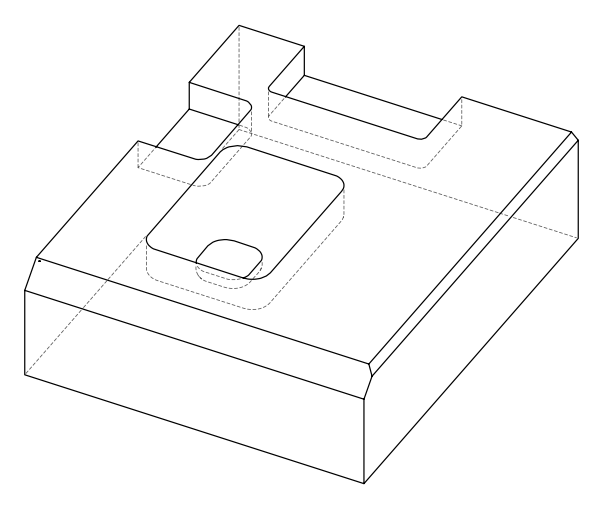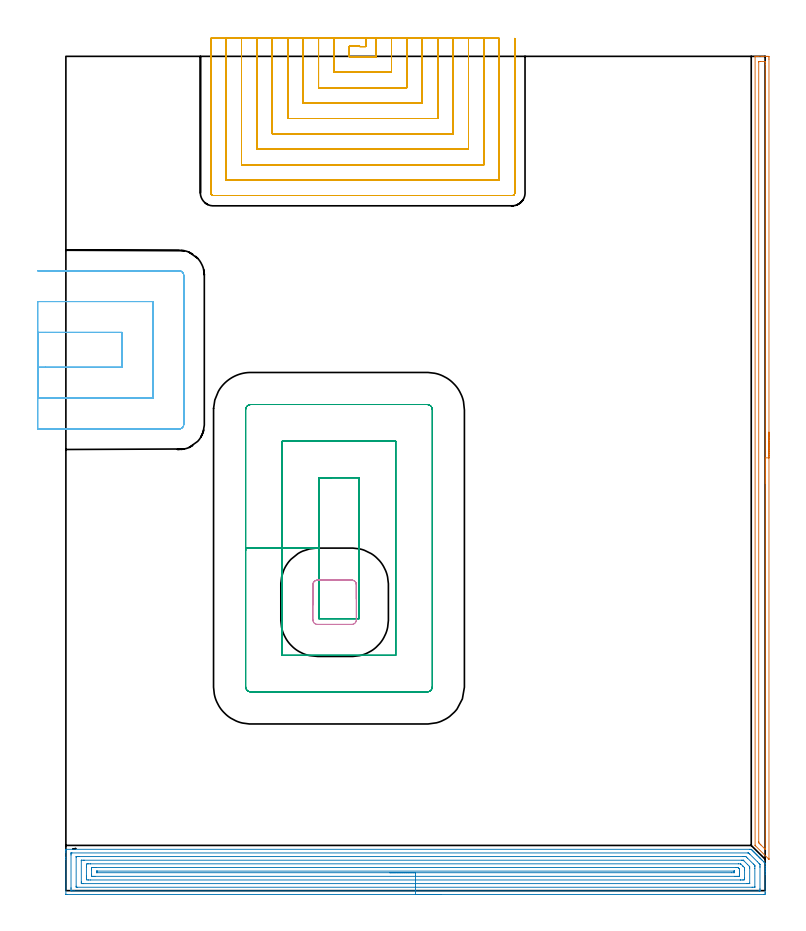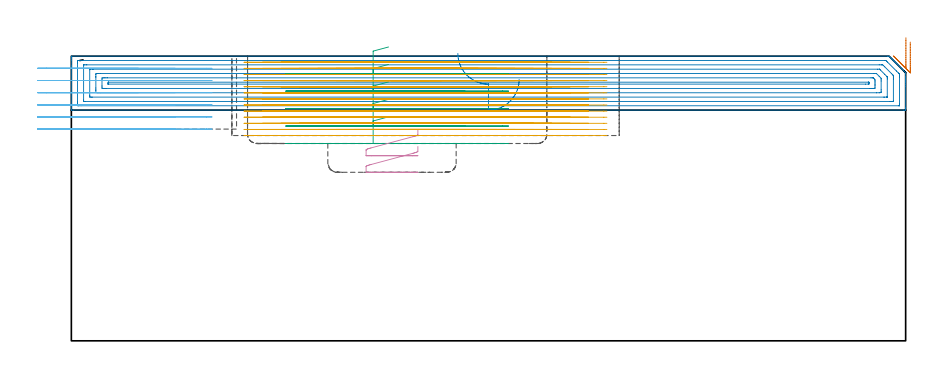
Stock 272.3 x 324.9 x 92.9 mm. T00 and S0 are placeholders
(PLAN: 6 operations, 3 tool changes, 102.8 min)
(1 AREA_MILL | FG_CHAMFER_SURFACE | UGT0205_001 | 5.16 min | 4617 mm3)
(2 AREA_MILL_1 | FG_CHAMFER_SURFACE_1 | UGT0205_001 | 15.42 min | 42068 mm3)
(3 MILL_RECTANGULAR_POCKET | POCKET_RECTANGULAR_STRAIGHT | NXT0201_007 | Follow Part, ap 6.25, ae 75% | 8.61 min | 375104 mm3)
(4 MILL_RECTANGULAR_POCKET_1 | POCKET_RECTANGULAR_STRAIGHT_1 | NXT0201_007 | Follow Part, ap 6.25, ae 75% | 0.54 min | 14690 mm3)
(5 MILL_SLOT | SLOT_PARTIAL_RECTANGULAR | NXT0201_009 | Follow Part, ap 2, ae 75% | 66.46 min | 190296 mm3)
(6 MILL_SLOT_1 | SLOT_PARTIAL_RECTANGULAR_1 | UGT0201_008 | Follow Part, ap 4, ae 75% | 6.61 min | 98554 mm3)
(TOOL UGT0205_001 | Chamfer Mill 20 x 3 x 45 deg. | D20 FL50 Z2)
(TOOL NXT0201_007 | ENDMILL 25mm [R216.25-25050GCK54P 1620] | D25 R3 FL54 Z5)
(TOOL NXT0201_009 | ENDMILL 8mm [2P460-0800-NA 1630] | D8 FL26 Z6)
(TOOL UGT0201_008 | End Mill 16 mm | D16 FL32 Z4)
(OP 1 AREA_MILL)
G17 G21 G94 G90
T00 M6
G54
G17 G0 G90 X273.8 Y178.55 S1061 M3
G43 Z102.9 H0
Z97.5
G94 G1 Y178.512 Z96.628 F250.
Y178.398 Z95.763
Y178.209 Z94.912
Y177.947 Z94.08
Y177.613 Z93.274
Y177.21 Z92.5
Y176.742 Z91.764
Y176.211 Z91.072
Y175.621 Z90.429
Y174.978 Z89.84
Y174.286 Z89.308
Y173.55 Z88.84
Y172.776 Z88.437
Y171.97 Z88.103
Y171.138 Z87.841
Y170.287 Z87.652
Y169.422 Z87.538
Y168.55 Z87.5
X273.799 Y12.36 Z87.501
Y12.337
X273.794 Y12.218 Z87.504
X273.753 Y12.254 Z87.546
X273.64 Y12.36 Z87.658
X268.574 Y17.425 Z92.725
X268.413 Y17.59 Z92.88
X268.404 Y17.605 Z92.889
X268.4 Y17.715 Z92.9
Y324.74
X268.402 Y324.892 Z92.888
X268.417 Y324.9 Z92.874
X268.751 Z92.548
X269.139 Z92.16
X269.774 Z91.521
X270.975 Z90.322
X271.542 Z89.752
X273.027 Z88.269
X273.31 Y324.897 Z87.985
X273.791 Y324.891 Z87.505
X273.794 Y324.782 Z87.503
X273.799 Y324.294 Z87.501
X273.8 Y323.8 Z87.5
Y168.55
X272.386 Z88.914
Y16.376
X272.384 Y16.199 Z88.916
X272.381 Y16.111 Z88.919
X272.379 Y16.084 Z88.921
X272.356 Y16.104 Z88.944
X272.275 Y16.179 Z89.025
X272.074 Y16.376 Z89.226
X270.658 Y17.792 Z90.642
X270.29 Y18.162 Z91.01
X269.915 Y18.546 Z91.385
X269.821 Y18.646 Z91.479
X269.819 Y18.694 Z91.481
X269.816 Y18.8 Z91.484
X269.814 Y19.013 Z91.486
Y19.054
X269.815 Y322.722 Z91.485
X269.816 Y322.828 Z91.484
X269.818 Y322.88 Z91.482
X269.82 Y322.886 Z91.48
X269.832 Y322.89 Z91.468
X269.883 Y322.895 Z91.417
X270.271 Y322.899 Z91.029
X272.04 Z89.26
X272.268 Y322.894 Z89.032
X272.368 Y322.89 Z88.932
X272.384 Y322.551 Z88.916
X272.385 Y322.509 Z88.915
X272.386 Y321.657 Z88.914
Y168.55
Y167.679 Z88.952
Y166.814 Z89.066
Y165.962 Z89.255
Y165.13 Z89.517
Y164.324 Z89.851
Y163.55 Z90.254
Y162.814 Z90.723
Y162.122 Z91.254
Y161.479 Z91.843
Y160.89 Z92.486
Y160.359 Z93.178
Y159.89 Z93.914
Y159.487 Z94.688
Y159.153 Z95.494
Y158.891 Z96.326
Y158.702 Z97.178
Y158.588 Z98.043
Y158.55 Z98.914
G0 Z102.9
M5
M2
(OP 2 AREA_MILL_1)
G17 G21 G94 G90
T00 M6
G54
G17 G0 G90 X146.15 Y-1.5 S1061 M3
G43 Z102.9 H0
Z85.3
G94 G1 X146.112 Z84.428 F250.
X145.998 Z83.564
X145.809 Z82.712
X145.547 Z81.88
X145.213 Z81.074
X144.81 Z80.3
X144.341 Z79.564
X143.81 Z78.872
X143.221 Z78.229
X142.578 Z77.64
X141.886 Z77.109
X141.15 Z76.64
X140.376 Z76.237
X139.57 Z75.903
X138.738 Z75.641
X137.886 Z75.452
X137.022 Z75.338
X136.15 Z75.3
X0.596
X0.142 Y-1.495 Z75.303
X0.01 Y-1.491 Z75.306
X0. Y-1.355 Z75.442
Y12.142 Z88.937
Y12.726 Z89.523
Y13.022 Z89.819
Y14.783 Z91.578
Y15.377 Z92.176
Y15.664 Z92.463
X0.001 Y15.807 Z92.606
X0.01 Y16.094 Z92.893
X0.15 Y16.1 Z92.9
X266.353
X266.906 Y16.094 Z92.891
X267.135 Y15.866 Z92.664
X267.245 Y15.756 Z92.554
X267.338 Y15.664 Z92.46
X267.427 Y15.574 Z92.373
X267.542 Y15.458 Z92.258
X267.632 Y15.37 Z92.166
X267.716 Y15.284 Z92.083
X267.839 Y15.161 Z91.96
X267.925 Y15.077 Z91.873
X268.006 Y14.994 Z91.793
X268.136 Y14.864 Z91.663
X268.219 Y14.783 Z91.579
X268.296 Y14.704 Z91.504
X268.434 Y14.567 Z91.366
X268.512 Y14.49 Z91.286
X268.586 Y14.415 Z91.214
X268.731 Y14.269 Z91.069
X268.805 Y14.196 Z90.993
X268.876 Y14.125 Z90.924
X269.028 Y13.972 Z90.771
X269.099 Y13.903 Z90.699
X269.165 Y13.835 Z90.634
X269.326 Y13.675 Z90.474
X269.392 Y13.609 Z90.406
X269.455 Y13.545 Z90.344
X269.623 Y13.378 Z90.177
X269.686 Y13.316 Z90.112
X269.745 Y13.256 Z90.055
X269.92 Y13.08 Z89.879
X269.979 Y13.022 Z89.819
X270.035 Y12.966 Z89.765
X270.217 Y12.783 Z89.582
X270.272 Y12.729 Z89.526
X270.324 Y12.676 Z89.475
X270.515 Y12.486 Z89.285
X270.566 Y12.436 Z89.232
X270.614 Y12.386 Z89.185
X270.812 Y12.189 Z88.988
X270.859 Y12.142 Z88.939
X270.904 Y12.097 Z88.896
X271.109 Y11.891 Z88.69
X271.739 Y11.262 Z88.059
X271.837 Y11.163 Z87.962
X272.001 Y10.999 Z87.799
X272.3 Y10.701 Z87.498
Y10.381 Z87.181
Y9.501 Z86.3
Y9.215 Z86.014
Y8.621 Z85.416
Y8.324 Z85.12
Y7.74 Z84.537
Y7.443 Z84.24
Y6.86 Z83.654
Y6.271 Z83.066
Y-0.772 Z76.025
X272.297 Y-1.064 Z75.734
X272.29 Y-1.491 Z75.306
X272.141 Y-1.495 Z75.303
X271.704 Y-1.5 Z75.3
X136.15
Y-0.086 Z76.714
X3.173
X2.38 Y-0.085 Z76.715
X2.28 Y-0.084 Z76.716
X2.028 Y-0.079 Z76.721
X2.01 Y0.003 Z76.803
X2.003 Y0.188 Z76.988
X2.001 Y0.697 Z77.497
X2. Y1.072 Z77.872
X2.001 Y13.903 Z90.703
X2.002 Y14.276 Z91.076
X2.01 Y14.652 Z91.452
X2.017 Y14.68 Z91.48
X2.034 Y14.681 Z91.481
X2.083 Y14.684 Z91.484
X2.182 Y14.685 Z91.485
X2.38 Y14.686 Z91.486
X265.561 Y14.685 Z91.485
X265.758 Y14.681 Z91.481
X265.852 Y14.679 Z91.479
X266.042 Y14.496 Z91.296
X266.353 Y14.196 Z90.996
X269.289 Y11.262 Z88.062
X269.92 Y10.63 Z87.43
X270.163 Y10.381 Z87.181
X270.242 Y10.296 Z87.096
X270.29 Y10.239 Z87.039
X270.293 Y10.193 Z86.993
X270.298 Y10.008 Z86.808
X270.3 Y9.501 Z86.301
Y9.126 Z85.926
X270.299 Y0.697 Z77.497
X270.298 Y0.324 Z77.124
X270.29 Y-0.052 Z76.748
X270.283 Y-0.08 Z76.72
X270.266 Y-0.081 Z76.719
X270.217 Y-0.084 Z76.716
X270.118 Y-0.085 Z76.715
X269.92 Y-0.086 Z76.714
X136.15
Y1.328 Z78.128
X4.415 Y1.329 Z78.129
X4.164 Y1.33 Z78.13
X4.08 Y1.332 Z78.132
X4.021 Y1.335 Z78.135
X4.01 Y1.417 Z78.217
X4.004 Y1.578 Z78.378
X4.001 Y1.738 Z78.538
Y13.022 Z89.822
X4.003 Y13.181 Z89.981
X4.009 Y13.237 Z90.037
X4.015 Y13.265 Z90.065
X4.038 Y13.266 Z90.066
X4.164 Y13.269 Z90.069
X4.803 Y13.271 Z90.071
X5.055
X263.677
X264.318 Y13.27 Z90.07
X264.569 Y13.268 Z90.068
X264.816 Y13.264 Z90.064
X265.068 Y13.022 Z89.822
X265.461 Y12.638 Z89.438
X267.719 Y10.381 Z87.181
X268.136 Y9.963 Z86.763
X268.247 Y9.845 Z86.645
X268.273 Y9.816 Z86.616
X268.29 Y9.769 Z86.569
X268.294 Y9.662 Z86.462
X268.298 Y9.501 Z86.301
X268.3 Y9.34 Z86.14
Y8.621 Z85.421
X268.299 Y1.578 Z78.378
X268.297 Y1.419 Z78.219
X268.291 Y1.363 Z78.163
X268.285 Y1.335 Z78.135
X268.262 Y1.334 Z78.134
X268.136 Y1.331 Z78.131
X267.497 Y1.329 Z78.129
X267.245
X136.15 Y1.328 Z78.128
Y2.743 Z79.543
X6.839
X6.549 Y2.744 Z79.544
X6.115 Y2.748 Z79.548
X6.02 Y2.749 Z79.549
X6.01 Y2.917 Z79.717
X6.001 Y3.286 Z80.086
X6. Y3.338 Z80.138
X6.001 Y11.676 Z88.476
X6.003 Y11.779 Z88.579
X6.007 Y11.83 Z88.63
X6.01 Y11.85 Z88.65
X6.036 Y11.851 Z88.651
X6.238 Y11.855 Z88.655
X6.839 Y11.857 Z88.657
X7.127
X263.074
X263.677 Y11.855 Z88.655
X263.763 Y11.852 Z88.652
X263.784 Y11.85 Z88.65
X263.806 Y11.835 Z88.635
X263.853 Y11.792 Z88.592
X264.035 Y11.615 Z88.415
X265.461 Y10.19 Z86.99
X266.145 Y9.501 Z86.301
X266.24 Y9.4 Z86.2
X266.29 Y9.344 Z86.144
X266.292 Y9.294 Z86.094
X266.296 Y9.087 Z85.887
X266.3 Y8.673 Z85.473
X266.299 Y2.924 Z79.724
X266.297 Y2.821 Z79.621
X266.293 Y2.77 Z79.57
X266.29 Y2.75 Z79.55
X266.264 Y2.749 Z79.549
X266.062 Y2.745 Z79.545
X265.461 Y2.743 Z79.543
X265.173
X136.15
Y4.157 Z80.957
X9.514
X8.682 Y4.16 Z80.96
X8.623 Y4.164 Z80.964
X8.01 Y4.219 Z81.019
X8.002 Y4.832 Z81.632
X8.001 Y5.099 Z81.899
X8. Y5.714 Z82.514
Y9.235 Z86.035
X8.001 Y9.501 Z86.301
X8.004 Y10.112 Z86.912
X8.01 Y10.381 Z87.181
X8.566 Y10.437 Z87.237
X8.623 Y10.439 Z87.239
X9.452 Y10.443 Z87.243
X9.514
X261.894
X262.728 Y10.438 Z87.238
X262.749 Y10.436 Z87.236
X262.786 Y10.411 Z87.211
X262.818 Y10.381 Z87.181
X263.677 Y9.524 Z86.324
X263.701 Y9.501 Z86.301
X264.29 Y8.896 Z85.696
X264.294 Y8.621 Z85.421
X264.299 Y8.007 Z84.807
Y5.099 Z81.899
X264.296 Y4.488 Z81.288
X264.29 Y4.219 Z81.019
X263.733 Y4.163 Z80.963
X263.677 Y4.161 Z80.961
X262.848 Y4.157 Z80.957
X262.786
X136.15
Y5.571 Z82.371
X11.298 Y5.572 Z82.372
X10.817 Y5.573 Z82.373
X10.406 Y5.578 Z82.378
X10.01 Y5.585 Z82.385
X10.005 Y5.979 Z82.779
X10.001 Y6.379 Z83.179
Y8.141 Z84.941
X10.004 Y8.621 Z85.421
X10.007 Y9.014 Z85.814
X10.406 Y9.022 Z85.822
X10.887 Y9.027 Z85.827
X11.298 Y9.028 Z85.828
X11.776 Y9.029 Z85.829
X261.002
X261.482 Y9.027 Z85.827
X261.686 Y9.023 Z85.823
X261.708 Y9.022 Z85.822
X261.741 Y9. Z85.8
X261.809 Y8.937 Z85.737
X261.894 Y8.856 Z85.656
X262.118 Y8.621 Z85.421
X262.29 Y8.418 Z85.218
X262.296 Y8.223 Z85.023
X262.299 Y7.74 Z84.54
X262.3 Y7.339 Z84.139
Y6.86 Z83.66
X262.299 Y6.459 Z83.259
X262.296 Y5.979 Z82.779
X262.293 Y5.585 Z82.385
X261.894 Y5.578 Z82.378
X261.413 Y5.573 Z82.373
X261.002 Y5.572 Z82.372
X260.524 Y5.571 Z82.371
X136.15
Y6.985 Z83.785
X12.19 Y6.986 Z83.786
X12.061 Y6.987 Z83.787
X12.02 Y6.991 Z83.791
X12.009 Y6.994 Z83.794
X12.004 Y7. Z83.8
X12.002 Y7.01 Z83.81
X12. Y7.047 Z83.847
X12.001 Y7.095 Z83.895
X12.006 Y7.367 Z84.167
X12.011 Y7.609 Z84.409
X12.025 Y7.611 Z84.411
X12.07 Y7.613 Z84.413
X12.162 Y7.614 Z84.414
X12.19 Y7.615 Z84.415
X260.11 Y7.614 Z84.414
X260.24 Y7.613 Z84.413
X260.28 Y7.609 Z84.409
X260.291 Y7.606 Z84.406
X260.296 Y7.6 Z84.4
X260.298 Y7.59 Z84.39
X260.3 Y7.553 Z84.353
Y7.206 Z84.006
X260.298 Y7.113 Z83.913
X260.295 Y7.05 Z83.85
X260.29 Y7.002 Z83.802
X260.283 Y6.992 Z83.792
X260.269 Y6.99 Z83.79
X260.11 Y6.987 Z83.787
X259.218 Y6.985 Z83.785
X136.15
X135.278 Z83.823
X134.413 Z83.937
X133.562 Z84.126
X132.73 Z84.388
X131.924 Z84.722
X131.15 Z85.125
X130.414 Z85.594
X129.722 Z86.125
X129.079 Z86.714
X128.49 Z87.357
X127.958 Z88.05
X127.49 Z88.785
X127.087 Z89.559
X126.753 Z90.365
X126.491 Z91.197
X126.302 Z92.049
X126.188 Z92.914
X126.15 Z93.785
G0 Z102.9
M5
M2
(OP 3 MILL_RECTANGULAR_POCKET)
G17 G21 G94 G90
T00 M6
G54
G17 G0 G90 X103.519 Y160.8 S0 M3
G43 Z102.9 H1
Z95.9
G94 G1 X98.5 Z94.555 F250.
Y133.35 Z87.2
Y105.9 F500.
X114.2
Y160.8
X98.5
Y133.35
X84.25
Y91.65
X128.45
Y175.05
X84.25
Y133.35
X70.
Y79.4
G3 X72. Y77.4 R2.
G1 X140.7
G3 X142.7 Y79.4 R2.
G1 Y187.3
G3 X140.7 Y189.3 R2.
G1 X72.
G3 X70. Y187.3 R2.
G1 Y133.35
Y132.35
G0 X103.519 Y160.8 Z90.2
G1 X98.5 Z88.855 F250.
Y133.35 Z81.5
Y105.9 F500.
X114.2
Y160.8
X98.5
Y133.35
X84.25
Y91.65
X128.45
Y175.05
X84.25
Y133.35
X70.
Y79.4
G3 X72. Y77.4 R2.
G1 X140.7
G3 X142.7 Y79.4 R2.
G1 Y187.3
G3 X140.7 Y189.3 R2.
G1 X72.
G3 X70. Y187.3 R2.
G1 Y133.35
Y132.35
G0 X103.519 Y160.8 Z84.5
G1 X98.5 Z83.155 F250.
Y133.35 Z75.8
Y105.9 F500.
X114.2
Y160.8
X98.5
Y133.35
X84.25
Y91.65
X128.45
Y175.05
X84.25
Y133.35
X70.
Y79.4
G3 X72. Y77.4 R2.
G1 X140.7
G3 X142.7 Y79.4 R2.
G1 Y187.3
G3 X140.7 Y189.3 R2.
G1 X72.
G3 X70. Y187.3 R2.
G1 Y133.35
Y132.35
G0 X103.519 Y160.8 Z78.8
G1 X98.5 Z77.455 F250.
Y133.35 Z70.1
Y105.9 F500.
X114.2
Y160.8
X98.5
Y133.35
X84.25
Y91.65
X128.45
Y175.05
X84.25
Y133.35
X70.
Y79.4
G3 X72. Y77.4 R2.
G1 X140.7
G3 X142.7 Y79.4 R2.
G1 Y187.3
G3 X140.7 Y189.3 R2.
G1 X72.
G3 X70. Y187.3 R2.
G1 Y133.35
Y132.35
G0 X103.519 Y160.8 Z73.1
G1 X98.5 Z71.755 F250.
Y133.35 Z64.4
Y105.9 F500.
X114.2
Y160.8
X98.5
Y133.35
X84.25
Y91.65
X128.45
Y175.05
X84.25
Y133.35
X70.
Y79.4
G3 X72. Y77.4 R2.
G1 X140.7
G3 X142.7 Y79.4 R2.
G1 Y187.3
G3 X140.7 Y189.3 R2.
G1 X72.
G3 X70. Y187.3 R2.
G1 Y133.35
Y132.35
G0 Z102.9
M5
M2
(OP 4 MILL_RECTANGULAR_POCKET_1)
G17 G21 G94 G90
T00 M6
G54
G17 G0 G90 X113.1 Y113.545 S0 M3
G43 Z102.9 H1
Z68.829
G94 G1 Y119.33 Z67.278 F250.
X113.039 Y119.67 Z67.186
X112.911 Y119.99 Z67.094
X112.721 Y120.278 Z67.001
X112.478 Y120.521 Z66.909
X112.19 Y120.711 Z66.817
X111.87 Y120.839 Z66.724
X111.53 Y120.9 Z66.632
X97.77 Z62.945
X97.43 Y120.839 Z62.852
X97.11 Y120.711 Z62.76
X96.822 Y120.521 Z62.668
X96.579 Y120.278 Z62.575
X96.389 Y119.99 Z62.483
X96.261 Y119.67 Z62.39
X96.2 Y119.33 Z62.298
Y119.2 Z62.263
Y112.3 Z60.414
Y105.4 F500.
G3 X97.9 Y103.7 R1.7
G1 X111.4
G3 X113.1 Y105.4 R1.7
G1 Y119.2
G3 X111.4 Y120.9 R1.7
G1 X97.9
G3 X96.2 Y119.2 R1.7
G1 Y112.3
Y111.3
G0 X113.1 Y113.545 Z63.414
G1 Y119.33 Z61.864 F250.
X113.039 Y119.67 Z61.772
X112.911 Y119.99 Z61.679
X112.721 Y120.278 Z61.587
X112.478 Y120.521 Z61.495
X112.19 Y120.711 Z61.402
X111.87 Y120.839 Z61.31
X111.53 Y120.9 Z61.218
X97.77 Z57.53
X97.43 Y120.839 Z57.438
X97.11 Y120.711 Z57.346
X96.822 Y120.521 Z57.253
X96.579 Y120.278 Z57.161
X96.389 Y119.99 Z57.069
X96.261 Y119.67 Z56.976
X96.2 Y119.33 Z56.884
Y119.2 Z56.849
Y112.3 Z55.
Y105.4 F500.
G3 X97.9 Y103.7 R1.7
G1 X111.4
G3 X113.1 Y105.4 R1.7
G1 Y119.2
G3 X111.4 Y120.9 R1.7
G1 X97.9
G3 X96.2 Y119.2 R1.7
G1 Y112.3
Y111.3
G0 Z102.9
M5
M2
(OP 5 MILL_SLOT)
G17 G21 G94 G90
T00 M6
G54
G17 G0 G90 X116.8 Y331.9 S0 M3
G43 Z102.9 H1
Z90.908
G94 G1 Y328.9 F250.
Y328.7 F500.
X114.4
Y328.9
X110.4
Y324.7
X120.8
Y328.9
Y331.9 F250.
X104.4
Y328.9
Y318.7 F500.
X126.8
Y328.9
Y331.9 F250.
X98.4
Y328.9
Y312.7 F500.
X132.8
Y328.9
Y331.9 F250.
X92.4
Y328.9
Y306.7 F500.
X138.8
Y328.9
Y331.9 F250.
X86.4
Y328.9
Y300.7 F500.
X144.8
Y328.9
Y331.9 F250.
X80.4
Y328.9
Y294.7 F500.
X150.8
Y328.9
Y331.9 F250.
X74.4
Y328.9
Y288.7 F500.
X156.8
Y328.9
Y331.9 F250.
X68.4
Y328.9
Y282.7 F500.
X162.8
Y328.9
Y331.9 F250.
X62.4
Y328.9
Y276.7 F500.
X168.8
Y328.9
Y331.9 F250.
X56.4
Y328.9
Y271.7 F500.
G3 X57.4 Y270.7 R1.
G1 X173.8
G3 X174.8 Y271.7 R1.
G1 Y328.9
Y331.9 F250.
G0 X116.8 Z88.915
G1 Y328.9
Y328.7 F500.
X114.4
Y328.9
X110.4
Y324.7
X120.8
Y328.9
Y331.9 F250.
X104.4
Y328.9
Y318.7 F500.
X126.8
Y328.9
Y331.9 F250.
X98.4
Y328.9
Y312.7 F500.
X132.8
Y328.9
Y331.9 F250.
X92.4
Y328.9
Y306.7 F500.
X138.8
Y328.9
Y331.9 F250.
X86.4
Y328.9
Y300.7 F500.
X144.8
Y328.9
Y331.9 F250.
X80.4
Y328.9
Y294.7 F500.
X150.8
Y328.9
Y331.9 F250.
X74.4
Y328.9
Y288.7 F500.
X156.8
Y328.9
Y331.9 F250.
X68.4
Y328.9
Y282.7 F500.
X162.8
Y328.9
Y331.9 F250.
X62.4
Y328.9
Y276.7 F500.
X168.8
Y328.9
Y331.9 F250.
X56.4
Y328.9
Y271.7 F500.
G3 X57.4 Y270.7 R1.
G1 X173.8
G3 X174.8 Y271.7 R1.
G1 Y328.9
Y331.9 F250.
G0 X116.8 Z86.923
G1 Y328.9
Y328.7 F500.
X114.4
Y328.9
X110.4
Y324.7
X120.8
Y328.9
Y331.9 F250.
X104.4
Y328.9
Y318.7 F500.
X126.8
Y328.9
Y331.9 F250.
X98.4
Y328.9
Y312.7 F500.
X132.8
Y328.9
Y331.9 F250.
X92.4
Y328.9
Y306.7 F500.
X138.8
Y328.9
Y331.9 F250.
X86.4
Y328.9
Y300.7 F500.
X144.8
Y328.9
Y331.9 F250.
X80.4
Y328.9
Y294.7 F500.
X150.8
Y328.9
Y331.9 F250.
X74.4
Y328.9
Y288.7 F500.
X156.8
Y328.9
Y331.9 F250.
X68.4
Y328.9
Y282.7 F500.
X162.8
Y328.9
Y331.9 F250.
X62.4
Y328.9
Y276.7 F500.
X168.8
Y328.9
Y331.9 F250.
X56.4
Y328.9
Y271.7 F500.
G3 X57.4 Y270.7 R1.
G1 X173.8
G3 X174.8 Y271.7 R1.
G1 Y328.9
Y331.9 F250.
G0 X116.8 Z84.931
G1 Y328.9
Y328.7 F500.
X114.4
Y328.9
X110.4
Y324.7
X120.8
Y328.9
Y331.9 F250.
X104.4
Y328.9
Y318.7 F500.
X126.8
Y328.9
Y331.9 F250.
X98.4
Y328.9
Y312.7 F500.
X132.8
Y328.9
Y331.9 F250.
X92.4
Y328.9
Y306.7 F500.
X138.8
Y328.9
Y331.9 F250.
X86.4
Y328.9
Y300.7 F500.
X144.8
Y328.9
Y331.9 F250.
X80.4
Y328.9
Y294.7 F500.
X150.8
Y328.9
Y331.9 F250.
X74.4
Y328.9
Y288.7 F500.
X156.8
Y328.9
Y331.9 F250.
X68.4
Y328.9
Y282.7 F500.
X162.8
Y328.9
Y331.9 F250.
X62.4
Y328.9
Y276.7 F500.
X168.8
Y328.9
Y331.9 F250.
X56.4
Y328.9
Y271.7 F500.
G3 X57.4 Y270.7 R1.
G1 X173.8
G3 X174.8 Y271.7 R1.
G1 Y328.9
Y331.9 F250.
G0 X116.8 Z82.938
G1 Y328.9
Y328.7 F500.
X114.4
Y328.9
X110.4
Y324.7
X120.8
Y328.9
Y331.9 F250.
X104.4
Y328.9
Y318.7 F500.
X126.8
Y328.9
Y331.9 F250.
X98.4
Y328.9
Y312.7 F500.
X132.8
Y328.9
Y331.9 F250.
X92.4
Y328.9
Y306.7 F500.
X138.8
Y328.9
Y331.9 F250.
X86.4
Y328.9
Y300.7 F500.
X144.8
Y328.9
Y331.9 F250.
X80.4
Y328.9
Y294.7 F500.
X150.8
Y328.9
Y331.9 F250.
X74.4
Y328.9
Y288.7 F500.
X156.8
Y328.9
Y331.9 F250.
X68.4
Y328.9
Y282.7 F500.
X162.8
Y328.9
Y331.9 F250.
X62.4
Y328.9
Y276.7 F500.
X168.8
Y328.9
Y331.9 F250.
X56.4
Y328.9
Y271.7 F500.
G3 X57.4 Y270.7 R1.
G1 X173.8
G3 X174.8 Y271.7 R1.
G1 Y328.9
Y331.9 F250.
G0 X116.8 Z80.946
G1 Y328.9
Y328.7 F500.
X114.4
Y328.9
X110.4
Y324.7
X120.8
Y328.9
Y331.9 F250.
X104.4
Y328.9
Y318.7 F500.
X126.8
Y328.9
Y331.9 F250.
X98.4
Y328.9
Y312.7 F500.
X132.8
Y328.9
Y331.9 F250.
X92.4
Y328.9
Y306.7 F500.
X138.8
Y328.9
Y331.9 F250.
X86.4
Y328.9
Y300.7 F500.
X144.8
Y328.9
Y331.9 F250.
X80.4
Y328.9
Y294.7 F500.
X150.8
Y328.9
Y331.9 F250.
X74.4
Y328.9
Y288.7 F500.
X156.8
Y328.9
Y331.9 F250.
X68.4
Y328.9
Y282.7 F500.
X162.8
Y328.9
Y331.9 F250.
X62.4
Y328.9
Y276.7 F500.
X168.8
Y328.9
Y331.9 F250.
X56.4
Y328.9
Y271.7 F500.
G3 X57.4 Y270.7 R1.
G1 X173.8
G3 X174.8 Y271.7 R1.
G1 Y328.9
Y331.9 F250.
G0 X116.8 Z78.954
G1 Y328.9
Y328.7 F500.
X114.4
Y328.9
X110.4
Y324.7
X120.8
Y328.9
Y331.9 F250.
X104.4
Y328.9
Y318.7 F500.
X126.8
Y328.9
Y331.9 F250.
X98.4
Y328.9
Y312.7 F500.
X132.8
Y328.9
Y331.9 F250.
X92.4
Y328.9
Y306.7 F500.
X138.8
Y328.9
Y331.9 F250.
X86.4
Y328.9
Y300.7 F500.
X144.8
Y328.9
Y331.9 F250.
X80.4
Y328.9
Y294.7 F500.
X150.8
Y328.9
Y331.9 F250.
X74.4
Y328.9
Y288.7 F500.
X156.8
Y328.9
Y331.9 F250.
X68.4
Y328.9
Y282.7 F500.
X162.8
Y328.9
Y331.9 F250.
X62.4
Y328.9
Y276.7 F500.
X168.8
Y328.9
Y331.9 F250.
X56.4
Y328.9
Y271.7 F500.
G3 X57.4 Y270.7 R1.
G1 X173.8
G3 X174.8 Y271.7 R1.
G1 Y328.9
Y331.9 F250.
G0 X116.8 Z76.962
G1 Y328.9
Y328.7 F500.
X114.4
Y328.9
X110.4
Y324.7
X120.8
Y328.9
Y331.9 F250.
X104.4
Y328.9
Y318.7 F500.
X126.8
Y328.9
Y331.9 F250.
X98.4
Y328.9
Y312.7 F500.
X132.8
Y328.9
Y331.9 F250.
X92.4
Y328.9
Y306.7 F500.
X138.8
Y328.9
Y331.9 F250.
X86.4
Y328.9
Y300.7 F500.
X144.8
Y328.9
Y331.9 F250.
X80.4
Y328.9
Y294.7 F500.
X150.8
Y328.9
Y331.9 F250.
X74.4
Y328.9
Y288.7 F500.
X156.8
Y328.9
Y331.9 F250.
X68.4
Y328.9
Y282.7 F500.
X162.8
Y328.9
Y331.9 F250.
X62.4
Y328.9
Y276.7 F500.
X168.8
Y328.9
Y331.9 F250.
X56.4
Y328.9
Y271.7 F500.
G3 X57.4 Y270.7 R1.
G1 X173.8
G3 X174.8 Y271.7 R1.
G1 Y328.9
Y331.9 F250.
G0 X116.8 Z74.969
G1 Y328.9
Y328.7 F500.
X114.4
Y328.9
X110.4
Y324.7
X120.8
Y328.9
Y331.9 F250.
X104.4
Y328.9
Y318.7 F500.
X126.8
Y328.9
Y331.9 F250.
X98.4
Y328.9
Y312.7 F500.
X132.8
Y328.9
Y331.9 F250.
X92.4
Y328.9
Y306.7 F500.
X138.8
Y328.9
Y331.9 F250.
X86.4
Y328.9
Y300.7 F500.
X144.8
Y328.9
Y331.9 F250.
X80.4
Y328.9
Y294.7 F500.
X150.8
Y328.9
Y331.9 F250.
X74.4
Y328.9
Y288.7 F500.
X156.8
Y328.9
Y331.9 F250.
X68.4
Y328.9
Y282.7 F500.
X162.8
Y328.9
Y331.9 F250.
X62.4
Y328.9
Y276.7 F500.
X168.8
Y328.9
Y331.9 F250.
X56.4
Y328.9
Y271.7 F500.
G3 X57.4 Y270.7 R1.
G1 X173.8
G3 X174.8 Y271.7 R1.
G1 Y328.9
Y331.9 F250.
G0 X116.8 Z72.977
G1 Y328.9
Y328.7 F500.
X114.4
Y328.9
X110.4
Y324.7
X120.8
Y328.9
Y331.9 F250.
X104.4
Y328.9
Y318.7 F500.
X126.8
Y328.9
Y331.9 F250.
X98.4
Y328.9
Y312.7 F500.
X132.8
Y328.9
Y331.9 F250.
X92.4
Y328.9
Y306.7 F500.
X138.8
Y328.9
Y331.9 F250.
X86.4
Y328.9
Y300.7 F500.
X144.8
Y328.9
Y331.9 F250.
X80.4
Y328.9
Y294.7 F500.
X150.8
Y328.9
Y331.9 F250.
X74.4
Y328.9
Y288.7 F500.
X156.8
Y328.9
Y331.9 F250.
X68.4
Y328.9
Y282.7 F500.
X162.8
Y328.9
Y331.9 F250.
X62.4
Y328.9
Y276.7 F500.
X168.8
Y328.9
Y331.9 F250.
X56.4
Y328.9
Y271.7 F500.
G3 X57.4 Y270.7 R1.
G1 X173.8
G3 X174.8 Y271.7 R1.
G1 Y328.9
Y331.9 F250.
G0 X116.8 Z70.985
G1 Y328.9
Y328.7 F500.
X114.4
Y328.9
X110.4
Y324.7
X120.8
Y328.9
Y331.9 F250.
X104.4
Y328.9
Y318.7 F500.
X126.8
Y328.9
Y331.9 F250.
X98.4
Y328.9
Y312.7 F500.
X132.8
Y328.9
Y331.9 F250.
X92.4
Y328.9
Y306.7 F500.
X138.8
Y328.9
Y331.9 F250.
X86.4
Y328.9
Y300.7 F500.
X144.8
Y328.9
Y331.9 F250.
X80.4
Y328.9
Y294.7 F500.
X150.8
Y328.9
Y331.9 F250.
X74.4
Y328.9
Y288.7 F500.
X156.8
Y328.9
Y331.9 F250.
X68.4
Y328.9
Y282.7 F500.
X162.8
Y328.9
Y331.9 F250.
X62.4
Y328.9
Y276.7 F500.
X168.8
Y328.9
Y331.9 F250.
X56.4
Y328.9
Y271.7 F500.
G3 X57.4 Y270.7 R1.
G1 X173.8
G3 X174.8 Y271.7 R1.
G1 Y328.9
Y331.9 F250.
G0 X116.8 Z68.992
G1 Y328.9
Y328.7 F500.
X114.4
Y328.9
X110.4
Y324.7
X120.8
Y328.9
Y331.9 F250.
X104.4
Y328.9
Y318.7 F500.
X126.8
Y328.9
Y331.9 F250.
X98.4
Y328.9
Y312.7 F500.
X132.8
Y328.9
Y331.9 F250.
X92.4
Y328.9
Y306.7 F500.
X138.8
Y328.9
Y331.9 F250.
X86.4
Y328.9
Y300.7 F500.
X144.8
Y328.9
Y331.9 F250.
X80.4
Y328.9
Y294.7 F500.
X150.8
Y328.9
Y331.9 F250.
X74.4
Y328.9
Y288.7 F500.
X156.8
Y328.9
Y331.9 F250.
X68.4
Y328.9
Y282.7 F500.
X162.8
Y328.9
Y331.9 F250.
X62.4
Y328.9
Y276.7 F500.
X168.8
Y328.9
Y331.9 F250.
X56.4
Y328.9
Y271.7 F500.
G3 X57.4 Y270.7 R1.
G1 X173.8
G3 X174.8 Y271.7 R1.
G1 Y328.9
Y331.9 F250.
G0 X116.8 Z67.
G1 Y328.9
Y328.7 F500.
X114.4
Y328.9
X110.4
Y324.7
X120.8
Y328.9
Y331.9 F250.
X104.4
Y328.9
Y318.7 F500.
X126.8
Y328.9
Y331.9 F250.
X98.4
Y328.9
Y312.7 F500.
X132.8
Y328.9
Y331.9 F250.
X92.4
Y328.9
Y306.7 F500.
X138.8
Y328.9
Y331.9 F250.
X86.4
Y328.9
Y300.7 F500.
X144.8
Y328.9
Y331.9 F250.
X80.4
Y328.9
Y294.7 F500.
X150.8
Y328.9
Y331.9 F250.
X74.4
Y328.9
Y288.7 F500.
X156.8
Y328.9
Y331.9 F250.
X68.4
Y328.9
Y282.7 F500.
X162.8
Y328.9
Y331.9 F250.
X62.4
Y328.9
Y276.7 F500.
X168.8
Y328.9
Y331.9 F250.
X56.4
Y328.9
Y271.7 F500.
G3 X57.4 Y270.7 R1.
G1 X173.8
G3 X174.8 Y271.7 R1.
G1 Y328.9
Y331.9 F250.
G0 Z102.9
M5
M2
(OP 6 MILL_SLOT_1)
G17 G21 G94 G90
T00 M6
G54
G17 G0 G90 X-11. Y203.8 S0 M3
G43 Z102.9 H0
Z88.933
G94 G1 X-8. F250.
X21.9 F500.
Y217.4
X-8.
X-11. F250.
Y191.8
X-8.
X33.9 F500.
Y229.4
X-8.
X-11. F250.
Y179.8
X-8.
X44.1 F500.
G3 X45.9 Y181.6 R1.8
G1 Y239.6
G3 X44.1 Y241.4 R1.8
G1 X-8.
X-11. F250.
G0 Y203.8 Z84.967
G1 X-8.
X21.9 F500.
Y217.4
X-8.
X-11. F250.
Y191.8
X-8.
X33.9 F500.
Y229.4
X-8.
X-11. F250.
Y179.8
X-8.
X44.1 F500.
G3 X45.9 Y181.6 R1.8
G1 Y239.6
G3 X44.1 Y241.4 R1.8
G1 X-8.
X-11. F250.
G0 Y203.8 Z81.
G1 X-8.
X21.9 F500.
Y217.4
X-8.
X-11. F250.
Y191.8
X-8.
X33.9 F500.
Y229.4
X-8.
X-11. F250.
Y179.8
X-8.
X44.1 F500.
G3 X45.9 Y181.6 R1.8
G1 Y239.6
G3 X44.1 Y241.4 R1.8
G1 X-8.
X-11. F250.
G0 Y203.8 Z77.033
G1 X-8.
X21.9 F500.
Y217.4
X-8.
X-11. F250.
Y191.8
X-8.
X33.9 F500.
Y229.4
X-8.
X-11. F250.
Y179.8
X-8.
X44.1 F500.
G3 X45.9 Y181.6 R1.8
G1 Y239.6
G3 X44.1 Y241.4 R1.8
G1 X-8.
X-11. F250.
G0 Y203.8 Z73.067
G1 X-8.
X21.9 F500.
Y217.4
X-8.
X-11. F250.
Y191.8
X-8.
X33.9 F500.
Y229.4
X-8.
X-11. F250.
Y179.8
X-8.
X44.1 F500.
G3 X45.9 Y181.6 R1.8
G1 Y239.6
G3 X44.1 Y241.4 R1.8
G1 X-8.
X-11. F250.
G0 Y203.8 Z69.1
G1 X-8.
X21.9 F500.
Y217.4
X-8.
X-11. F250.
Y191.8
X-8.
X33.9 F500.
Y229.4
X-8.
X-11. F250.
Y179.8
X-8.
X44.1 F500.
G3 X45.9 Y181.6 R1.8
G1 Y239.6
G3 X44.1 Y241.4 R1.8
G1 X-8.
X-11. F250.
G0 Z102.9
M5
M2
